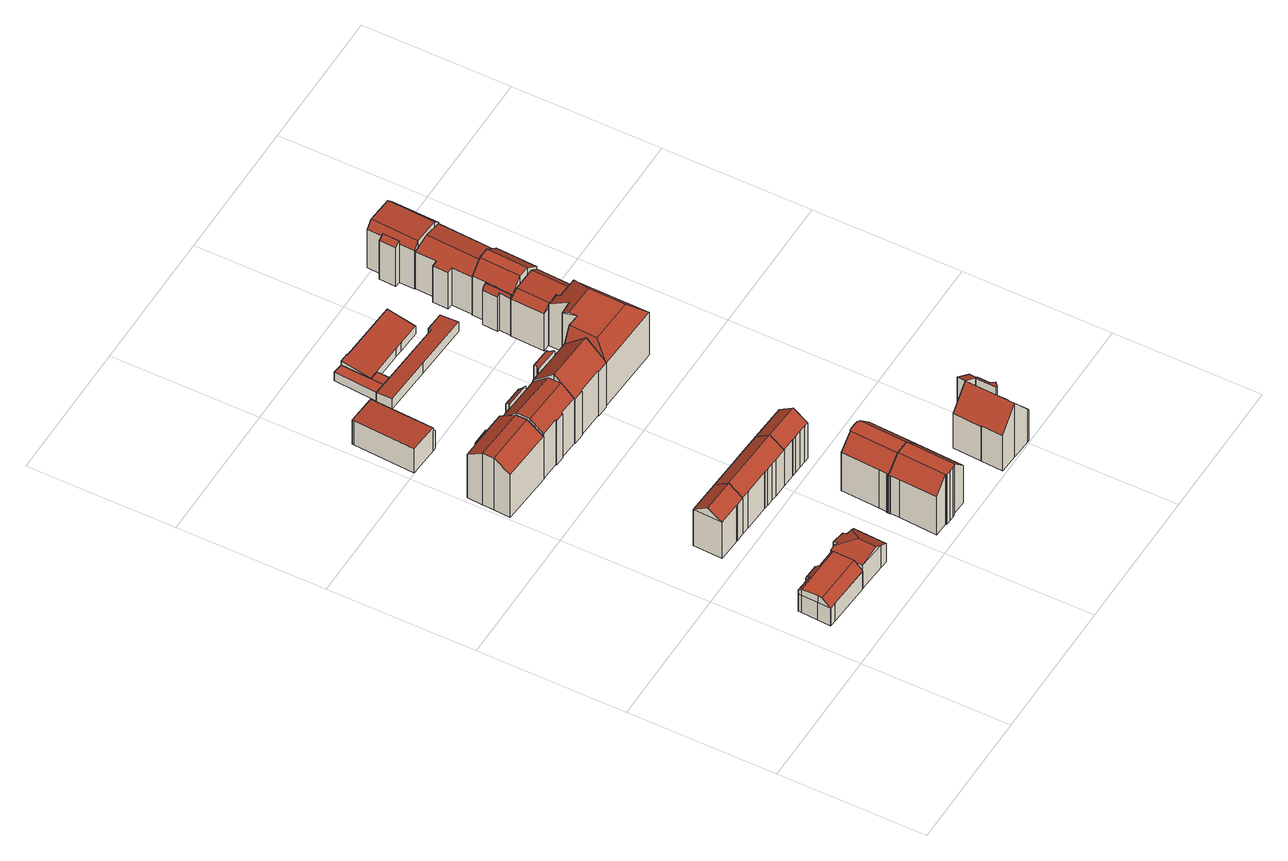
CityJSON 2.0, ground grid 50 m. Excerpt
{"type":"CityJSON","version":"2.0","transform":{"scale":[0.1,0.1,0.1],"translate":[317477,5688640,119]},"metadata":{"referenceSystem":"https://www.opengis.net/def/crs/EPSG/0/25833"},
"CityObjects":{
"building1":{"type":"Building","attributes":{"Dachtyp_tdc":"tdcFreeFormRoof","Gemeindeschluessel":14713000,"Dachneigung":2.99,"QualitaetDacherkennung":33,"Geometrietyp2DReferenz":"3000","function":"31001_9998","roofType":"5000","measuredHeight":10.33},"geometry":[{"type":"MultiSurface","lod":"2","boundaries":[[[0,1,2,3]],[[1,4,5,2]],[[4,6,7,5]],[[6,8,9,7]],[[8,10,11,9]],[[10,12,13,11]],[[12,14,15,13]],[[14,16,17,15]],[[16,18,19,17]],[[18,20,21,19]],[[20,22,23,21]],[[22,24,25,23]],[[24,26,27,25]],[[26,28,29,27]],[[28,0,3,29]],[[30,31,32,20,18,33,34]],[[35,36,37,38,39,40,41,42]],[[43,32,31,35,42]],[[22,43,42,24]],[[20,32,43,22]],[[24,42,41,26]],[[26,41,40,28]],[[28,40,39,0]],[[0,39,38,1]],[[1,38,37,4]],[[4,37,36,6]],[[6,36,35,8]],[[8,35,31,10]],[[14,34,33,16]],[[12,30,34,14]],[[16,33,18]],[[10,31,30,12]],[[3,2,5,7,9,11,13,15,17,19,21,23,25,27,29]]],"semantics":{"surfaces":[{"type":"WallSurface"},{"type":"RoofSurface"},{"type":"GroundSurface"}],"values":[0,0,0,0,0,0,0,0,0,0,0,0,0,0,0,1,1,1,0,0,0,0,0,0,0,0,0,0,0,0,0,0,2]}}]},
"building2":{"type":"Building","attributes":{"Dachtyp_tdc":"tdcFreeFormRoof","Gemeindeschluessel":14713000,"Dachneigung":10.08,"QualitaetDacherkennung":27,"Geometrietyp2DReferenz":"3000","function":"31001_9998","roofType":"5000","measuredHeight":11.29},"geometry":[{"type":"MultiSurface","lod":"2","boundaries":[[[44,45,46,7]],[[45,47,48,46]],[[47,49,50,48]],[[49,51,52,50]],[[51,53,54,52]],[[53,55,56,54]],[[55,57,58,56]],[[57,59,13,58]],[[59,44,7,13]],[[60,61,51,49,47,45,62]],[[63,60,62,44,59]],[[55,53,61,60,63,57]],[[45,44,62]],[[53,51,61]],[[59,57,63]],[[7,46,48,50,52,54,56,58,13]]],"semantics":{"surfaces":[{"type":"WallSurface"},{"type":"RoofSurface"},{"type":"GroundSurface"}],"values":[0,0,0,0,0,0,0,0,0,1,1,1,0,0,0,2]}}]},
"building3":{"type":"Building","attributes":{"Dachtyp_tdc":"tdcFreeFormRoof","Gemeindeschluessel":14713000,"Dachneigung":36.1,"QualitaetDacherkennung":77,"Geometrietyp2DReferenz":"3000","function":"31001_9998","roofType":"5000","measuredHeight":18.92},"geometry":[{"type":"MultiSurface","lod":"2","boundaries":[[[64,65,66,67]],[[65,68,69,66]],[[68,70,71,69]],[[70,72,73,71]],[[72,74,75,73]],[[74,64,67,75]],[[76,74,72,77]],[[64,76,77,70,68,65]],[[72,70,77]],[[64,74,76]],[[67,66,69,71,73,75]]],"semantics":{"surfaces":[{"type":"WallSurface"},{"type":"RoofSurface"},{"type":"GroundSurface"}],"values":[0,0,0,0,0,0,1,1,0,0,2]}}]},
"building4":{"type":"Building","attributes":{"Gemeindeschluessel":14713000,"Geometrietyp2DReferenz":"3000","function":"31001_9998","roofType":"9999"},"children":["building4-1","building4-2"]},
"building4-1":{"type":"BuildingPart","attributes":{"Dachtyp_tdc":"tdcCutGableRoof","Dachneigung":35.57,"QualitaetDacherkennung":48,"Geometrietyp2DReferenz":"3000","roofType":"9999","measuredHeight":22.18},"parents":["building4"],"geometry":[{"type":"MultiSurface","lod":"2","boundaries":[[[78,79,80,81]],[[79,82,83,80]],[[84,85,86,87,88]],[[85,89,90,86]],[[89,91,92,90]],[[91,93,94,92]],[[93,95,96,94]],[[95,97,98,96]],[[97,99,100,98]],[[99,101,102,100]],[[101,78,81,102]],[[91,89,85,84,103,82,79,78,101]],[[99,97,95,93]],[[101,99,93,91]],[[81,80,104,87,86,90,92,94,96,98,100,102]],[[103,105,106,83,82]],[[105,104,80,106]],[[106,80,83]],[[84,88,105,103]],[[88,87,104,105]]],"semantics":{"surfaces":[{"type":"WallSurface"},{"type":"RoofSurface"},{"type":"GroundSurface"},{"type":"ClosureSurface"}],"values":[0,0,0,0,0,0,0,0,0,0,0,1,1,1,2,0,3,3,0,3]}}]},
"building4-2":{"type":"BuildingPart","attributes":{"Dachtyp_tdc":"tdcFreeFormRoof","Dachneigung":24.13,"QualitaetDacherkennung":28,"Geometrietyp2DReferenz":"3000","roofType":"5000","measuredHeight":17.54},"parents":["building4"],"geometry":[{"type":"MultiSurface","lod":"2","boundaries":[[[83,107,108,80]],[[107,109,110,108]],[[109,88,87,110]],[[106,83,80]],[[88,109,111]],[[109,107,112,111]],[[107,83,106,112]],[[106,105,88,111,112]],[[108,110,87,104,80]],[[105,104,87,88]],[[80,104,105,106]]],"semantics":{"surfaces":[{"type":"WallSurface"},{"type":"RoofSurface"},{"type":"GroundSurface"},{"type":"ClosureSurface"}],"values":[0,0,0,0,1,1,1,1,2,3,3]}}]},
"building5":{"type":"Building","attributes":{"Gemeindeschluessel":14713000,"Geometrietyp2DReferenz":"3000","function":"31001_9998","roofType":"9999"},"children":["building5-1","building5-2"]},
"building5-1":{"type":"BuildingPart","attributes":{"Dachtyp_tdc":"tdcPolyFlatRoof","Dachneigung":45.75,"QualitaetDacherkennung":64,"Geometrietyp2DReferenz":"3000","roofType":"2100","measuredHeight":8.89},"parents":["building5"],"geometry":[{"type":"MultiSurface","lod":"2","boundaries":[[[113,114,115,116]],[[114,117,118,115]],[[117,119,120,118]],[[119,117,114,113]],[[116,115,118,120]],[[116,120,119,113]]],"semantics":{"surfaces":[{"type":"WallSurface"},{"type":"RoofSurface"},{"type":"GroundSurface"},{"type":"ClosureSurface"}],"values":[0,0,0,1,2,3]}}]},
"building5-2":{"type":"BuildingPart","attributes":{"Dachtyp_tdc":"tdcPolyFlatRoof","Dachneigung":3.43,"QualitaetDacherkennung":71,"Geometrietyp2DReferenz":"3000","roofType":"2100","measuredHeight":10.31},"parents":["building5"],"geometry":[{"type":"MultiSurface","lod":"2","boundaries":[[[121,122,123,120,119]],[[122,124,125,123]],[[124,126,127,125]],[[126,128,129,127]],[[128,130,113,116,129]],[[130,128,126,124,122,121]],[[120,123,125,127,129,116]],[[119,113,130,121]],[[119,120,116,113]]],"semantics":{"surfaces":[{"type":"WallSurface"},{"type":"RoofSurface"},{"type":"GroundSurface"},{"type":"ClosureSurface"}],"values":[0,0,0,0,0,1,2,0,3]}}]},
"building6":{"type":"Building","attributes":{"Dachtyp_tdc":"tdcGableRoof","Gemeindeschluessel":14713000,"Dachneigung":36.24,"QualitaetDacherkennung":72,"Geometrietyp2DReferenz":"3000","function":"31001_9998","roofType":"3100","measuredHeight":18.94},"geometry":[{"type":"MultiSurface","lod":"2","boundaries":[[[131,132,133,134]],[[132,135,136,133]],[[135,137,138,136]],[[137,139,140,138]],[[139,141,67,140]],[[141,142,143,67]],[[142,74,75,143]],[[74,144,145,75]],[[144,146,147,145]],[[146,148,149,147]],[[148,150,151,149]],[[150,131,134,151]],[[146,144,74,142]],[[142,141,139,137,135,132,131,150,148,146]],[[134,133,136,138,140,67,143,75,145,147,149,151]]],"semantics":{"surfaces":[{"type":"WallSurface"},{"type":"RoofSurface"},{"type":"GroundSurface"}],"values":[0,0,0,0,0,0,0,0,0,0,0,0,1,1,2]}}]},
"building7":{"type":"Building","attributes":{"Gemeindeschluessel":14713000,"Geometrietyp2DReferenz":"3000","function":"31001_9998","roofType":"9999"},"children":["building7-1","building7-2"]},
"building7-1":{"type":"BuildingPart","attributes":{"Dachtyp_tdc":"tdcCutGableRoof","Dachneigung":44,"QualitaetDacherkennung":55,"Geometrietyp2DReferenz":"3000","roofType":"9999","measuredHeight":23.26},"parents":["building7"],"geometry":[{"type":"MultiSurface","lod":"2","boundaries":[[[152,153,154,155]],[[153,156,157,154]],[[158,159,160,161]],[[159,162,163,160]],[[162,164,165,163]],[[164,166,167,165]],[[166,168,169,167]],[[168,170,171,169]],[[170,172,173,171]],[[172,174,175,173]],[[174,176,177,175]],[[176,178,179,177]],[[178,180,181,179]],[[180,152,155,181]],[[162,159,158,156,153,152,180]],[[178,176,174,172,170,168,166,164]],[[180,178,164,162]],[[155,154,157,161,160,163,165,167,169,171,173,175,177,179,181]],[[161,157,156,158]]],"semantics":{"surfaces":[{"type":"WallSurface"},{"type":"RoofSurface"},{"type":"GroundSurface"},{"type":"ClosureSurface"}],"values":[0,0,0,0,0,0,0,0,0,0,0,0,0,0,1,1,1,2,3]}}]},
"building7-2":{"type":"BuildingPart","attributes":{"Dachtyp_tdc":"tdcPolyFlatRoof","Dachneigung":42.67,"QualitaetDacherkennung":33,"Geometrietyp2DReferenz":"3000","roofType":"2100","measuredHeight":19.86},"parents":["building7"],"geometry":[{"type":"MultiSurface","lod":"2","boundaries":[[[182,183,154,157,156]],[[183,184,185,154]],[[184,186,187,185]],[[186,188,189,187]],[[188,190,191,189]],[[190,192,158,161,191]],[[192,190,188,186,184,183,182]],[[157,154,185,187,189,191,161]],[[182,156,158,192]],[[156,157,161,158]]],"semantics":{"surfaces":[{"type":"WallSurface"},{"type":"RoofSurface"},{"type":"GroundSurface"},{"type":"ClosureSurface"}],"values":[0,0,0,0,0,0,1,2,0,3]}}]},
"building8":{"type":"Building","attributes":{"Dachtyp_tdc":"tdcCutGableRoof","Gemeindeschluessel":14713000,"Dachneigung":44.81,"QualitaetDacherkennung":67,"Geometrietyp2DReferenz":"3000","function":"31001_9998","roofType":"9999","measuredHeight":21.06},"geometry":[{"type":"MultiSurface","lod":"2","boundaries":[[[193,194,195,196]],[[194,197,198,195]],[[197,199,200,198]],[[199,201,202,200]],[[201,203,204,202]],[[203,205,206,204]],[[205,207,208,206]],[[207,209,210,208]],[[209,211,212,210]],[[211,213,214,212]],[[213,215,216,214]],[[215,217,218,216]],[[217,219,220,218]],[[219,221,222,220]],[[221,223,224,222]],[[223,225,226,224]],[[225,193,196,226]],[[221,219,217,215]],[[213,211,209,207,205,203,201,199]],[[215,213,199,197,194,193,225,223,221]],[[196,195,198,200,202,204,206,208,210,212,214,216,218,220,222,224,226]]],"semantics":{"surfaces":[{"type":"WallSurface"},{"type":"RoofSurface"},{"type":"GroundSurface"}],"values":[0,0,0,0,0,0,0,0,0,0,0,0,0,0,0,0,0,1,1,1,2]}}]},
"building9":{"type":"Building","attributes":{"Dachtyp_tdc":"tdcCutGableRoof","Gemeindeschluessel":14713000,"Dachneigung":45.22,"QualitaetDacherkennung":74,"Geometrietyp2DReferenz":"3000","function":"31001_9998","roofType":"9999","measuredHeight":21.06},"geometry":[{"type":"MultiSurface","lod":"2","boundaries":[[[227,228,229,230]],[[228,231,232,229]],[[231,233,234,232]],[[233,235,236,234]],[[235,237,218,236]],[[237,238,239,218]],[[238,240,241,239]],[[240,211,212,241]],[[211,242,243,212]],[[242,244,245,243]],[[244,246,247,245]],[[246,248,249,247]],[[248,250,251,249]],[[250,252,253,251]],[[252,254,255,253]],[[254,256,257,255]],[[256,227,230,257]],[[238,237,235,233]],[[252,250,248,246,244,242,211,240]],[[233,231,228,227,256,254,252,240,238]],[[230,229,232,234,236,218,239,241,212,243,245,247,249,251,253,255,257]]],"semantics":{"surfaces":[{"type":"WallSurface"},{"type":"RoofSurface"},{"type":"GroundSurface"}],"values":[0,0,0,0,0,0,0,0,0,0,0,0,0,0,0,0,0,1,1,1,2]}}]},
"building10":{"type":"Building","attributes":{"Dachtyp_tdc":"tdcGableRoof","Gemeindeschluessel":14713000,"Dachneigung":36.2,"QualitaetDacherkennung":76,"Geometrietyp2DReferenz":"3000","function":"31001_9998","roofType":"3100","measuredHeight":18.87},"geometry":[{"type":"MultiSurface","lod":"2","boundaries":[[[258,259,260,261]],[[259,262,263,260]],[[262,264,265,263]],[[264,148,266,265]],[[148,146,267,266]],[[146,144,268,267]],[[144,269,270,268]],[[269,271,272,270]],[[271,273,274,272]],[[273,275,276,274]],[[275,258,261,276]],[[271,269,144,146]],[[146,148,264,262,259,258,275,273,271]],[[261,260,263,265,266,267,268,270,272,274,276]]],"semantics":{"surfaces":[{"type":"WallSurface"},{"type":"RoofSurface"},{"type":"GroundSurface"}],"values":[0,0,0,0,0,0,0,0,0,0,0,1,1,2]}}]},
"building11":{"type":"Building","attributes":{"Gemeindeschluessel":14713000,"Geometrietyp2DReferenz":"3000","function":"31001_9998","roofType":"9999"},"children":["building11-1","building11-2"]},
"building11-1":{"type":"BuildingPart","attributes":{"Dachtyp_tdc":"tdcPolyFlatRoof","Dachneigung":0,"QualitaetDacherkennung":89,"Geometrietyp2DReferenz":"3000","roofType":"1000","measuredHeight":3.38},"parents":["building11"],"geometry":[{"type":"MultiSurface","lod":"2","boundaries":[[[277,278,279,280]],[[278,281,282,279]],[[283,277,280,284]],[[283,281,278,277]],[[280,279,282,284]],[[284,282,281,283]]],"semantics":{"surfaces":[{"type":"WallSurface"},{"type":"RoofSurface"},{"type":"GroundSurface"},{"type":"ClosureSurface"}],"values":[0,0,0,1,2,3]}}]},
"building11-2":{"type":"BuildingPart","attributes":{"Dachtyp_tdc":"tdcPolyFlatRoof","Dachneigung":0,"QualitaetDacherkennung":82,"Geometrietyp2DReferenz":"3000","roofType":"1000","measuredHeight":3.6},"parents":["building11"],"geometry":[{"type":"MultiSurface","lod":"2","boundaries":[[[285,286,287,282,281]],[[286,288,289,287]],[[288,290,291,289]],[[290,292,283,284,291]],[[292,290,288,286,285]],[[282,287,289,291,284]],[[281,283,292,285]],[[281,282,284,283]]],"semantics":{"surfaces":[{"type":"WallSurface"},{"type":"RoofSurface"},{"type":"GroundSurface"},{"type":"ClosureSurface"}],"values":[0,0,0,0,1,2,0,3]}}]},
"building12":{"type":"Building","attributes":{"Gemeindeschluessel":14713000,"Geometrietyp2DReferenz":"3000","function":"31001_9998","roofType":"9999"},"children":["building12-1","building12-2"]},
"building12-1":{"type":"BuildingPart","attributes":{"Dachtyp_tdc":"tdcPolyFlatRoof","Dachneigung":12.04,"QualitaetDacherkennung":43,"Geometrietyp2DReferenz":"3000","roofType":"2100","measuredHeight":20.59},"parents":["building12"],"geometry":[{"type":"MultiSurface","lod":"2","boundaries":[[[293,294,295,296,297]],[[294,298,299,295]],[[298,300,301,299]],[[300,302,303,301]],[[302,304,305,303]],[[304,306,307,305]],[[306,308,309,310,307]],[[308,306,304,302,300,298,294,293,311]],[[312,296,295,299,301,303,305,307,310]],[[297,313,311,293]],[[297,296,312,313]],[[313,309,308,311]],[[313,312,310,309]]],"semantics":{"surfaces":[{"type":"WallSurface"},{"type":"RoofSurface"},{"type":"GroundSurface"},{"type":"ClosureSurface"}],"values":[0,0,0,0,0,0,0,1,2,0,3,0,3]}}]},
"building12-2":{"type":"BuildingPart","attributes":{"Dachtyp_tdc":"tdcGableRoof","Dachneigung":43.32,"QualitaetDacherkennung":43,"Geometrietyp2DReferenz":"3000","roofType":"3100","measuredHeight":25.55},"parents":["building12"],"geometry":[{"type":"MultiSurface","lod":"2","boundaries":[[[314,315,316,317]],[[315,318,319,316]],[[318,320,321,319]],[[320,322,323,321]],[[322,324,325,323]],[[324,326,327,325]],[[326,328,329,327]],[[328,330,331,329]],[[330,297,296,331]],[[309,332,333,310]],[[332,334,335,333]],[[334,336,337,335]],[[336,338,339,337]],[[338,314,317,339]],[[334,332,309,313,297,330,328]],[[328,326,324,322,320,318,315,314,338,336,334]],[[317,316,319,321,323,325,327,329,331,296,312,310,333,335,337,339]],[[313,312,296,297]],[[309,310,312,313]]],"semantics":{"surfaces":[{"type":"WallSurface"},{"type":"RoofSurface"},{"type":"GroundSurface"},{"type":"ClosureSurface"}],"values":[0,0,0,0,0,0,0,0,0,0,0,0,0,0,1,1,2,3,3]}}]},
"building13":{"type":"Building","attributes":{"Dachtyp_tdc":"tdcPolyFlatRoof","Gemeindeschluessel":14713000,"Dachneigung":4.88,"QualitaetDacherkennung":66,"Geometrietyp2DReferenz":"3000","function":"31001_9998","roofType":"2100","measuredHeight":4.13},"geometry":[{"type":"MultiSurface","lod":"2","boundaries":[[[340,286,341,342]],[[286,343,344,341]],[[343,345,346,344]],[[345,347,348,346]],[[347,349,350,348]],[[349,351,352,350]],[[351,353,354,352]],[[353,340,342,354]],[[353,351,349,347,345,343,286,340]],[[342,341,344,346,348,350,352,354]]],"semantics":{"surfaces":[{"type":"WallSurface"},{"type":"RoofSurface"},{"type":"GroundSurface"}],"values":[0,0,0,0,0,0,0,0,1,2]}}]},
"building14":{"type":"Building","attributes":{"Dachtyp_tdc":"tdcPolyFlatRoof","Gemeindeschluessel":14713000,"Dachneigung":9.79,"QualitaetDacherkennung":63,"Geometrietyp2DReferenz":"3000","function":"31001_9998","roofType":"2100","measuredHeight":5.19},"geometry":[{"type":"MultiSurface","lod":"2","boundaries":[[[355,356,357,358]],[[356,359,360,357]],[[359,361,362,360]],[[361,363,364,362]],[[363,292,365,364]],[[292,366,367,365]],[[366,368,369,367]],[[368,370,371,369]],[[370,355,358,371]],[[370,368,366,292,363,361,359,356,355]],[[358,357,360,362,364,365,367,369,371]]],"semantics":{"surfaces":[{"type":"WallSurface"},{"type":"RoofSurface"},{"type":"GroundSurface"}],"values":[0,0,0,0,0,0,0,0,0,1,2]}}]},
"building15":{"type":"Building","attributes":{"Gemeindeschluessel":14713000,"Geometrietyp2DReferenz":"3000","function":"31001_9998","roofType":"9999"},"children":["building15-1","building15-2","building15-3"]},
"building15-1":{"type":"BuildingPart","attributes":{"Dachtyp_tdc":"tdcPolyFlatRoof","Dachneigung":15.83,"QualitaetDacherkennung":66,"Geometrietyp2DReferenz":"3000","roofType":"2100","measuredHeight":18.48},"parents":["building15"],"geometry":[{"type":"MultiSurface","lod":"2","boundaries":[[[372,373,374,375]],[[373,376,377,378,374]],[[379,380,381,382,383]],[[380,372,375,381]],[[380,379,384,385,376,373,372]],[[375,374,378,386,382,381]],[[387,377,376,385]],[[387,386,378,377]],[[379,383,384]],[[383,382,386,387,385,384]]],"semantics":{"surfaces":[{"type":"WallSurface"},{"type":"RoofSurface"},{"type":"GroundSurface"},{"type":"ClosureSurface"}],"values":[0,0,0,0,1,2,0,3,0,3]}}]},
"building15-2":{"type":"BuildingPart","attributes":{"Dachtyp_tdc":"tdcPolyFlatRoof","Dachneigung":35.78,"QualitaetDacherkennung":89,"Geometrietyp2DReferenz":"3000","roofType":"2100","measuredHeight":22.64},"parents":["building15"],"geometry":[{"type":"MultiSurface","lod":"2","boundaries":[[[388,389,390,391,392]],[[389,393,394,390]],[[393,383,382,394]],[[393,389,388,384,383]],[[382,386,391,390,394]],[[392,387,385,384,388]],[[386,382,383,384,385,387]],[[392,391,386,387]]],"semantics":{"surfaces":[{"type":"WallSurface"},{"type":"RoofSurface"},{"type":"GroundSurface"},{"type":"ClosureSurface"}],"values":[0,0,0,1,2,0,3,3]}}]},
"building15-3":{"type":"BuildingPart","attributes":{"Dachtyp_tdc":"tdcGableRoof","Dachneigung":50.47,"QualitaetDacherkennung":58,"Geometrietyp2DReferenz":"3000","roofType":"3100","measuredHeight":22.71},"parents":["building15"],"geometry":[{"type":"MultiSurface","lod":"2","boundaries":[[[377,395,396,378]],[[395,397,398,396]],[[397,399,400,398]],[[399,401,402,400]],[[401,403,404,402]],[[403,405,406,404]],[[405,407,408,406]],[[407,409,410,408]],[[409,411,412,410]],[[411,413,414,412]],[[413,415,416,414]],[[415,417,418,416]],[[417,419,420,418]],[[419,421,422,420]],[[421,392,391,422]],[[421,419,417,415,413,411]],[[411,409,407,405,403,401,399,397,395,377,387,392,421]],[[378,396,398,400,402,404,406,408,410,412,414,416,418,420,422,391,386]],[[391,392,387,386]],[[378,386,387,377]]],"semantics":{"surfaces":[{"type":"WallSurface"},{"type":"RoofSurface"},{"type":"GroundSurface"},{"type":"ClosureSurface"}],"values":[0,0,0,0,0,0,0,0,0,0,0,0,0,0,0,1,1,2,3,3]}}]},
"building16":{"type":"Building","attributes":{"Dachtyp_tdc":"tdcFreeFormRoof","Gemeindeschluessel":14713000,"Dachneigung":0.11,"QualitaetDacherkennung":48,"Geometrietyp2DReferenz":"3000","function":"31001_9998","roofType":"5000","measuredHeight":23.99},"geometry":[{"type":"MultiSurface","lod":"2","boundaries":[[[423,424,425,426]],[[424,427,428,425]],[[427,429,430,428]],[[429,431,432,430]],[[431,433,434,432]],[[433,435,436,434]],[[435,437,438,436]],[[437,439,440,438]],[[439,441,442,440]],[[441,423,426,442]],[[424,443,444,427]],[[444,445,429,427]],[[446,447,441,439,437,435,433,448]],[[424,423,447,446,443]],[[443,446,448,431,445,444]],[[431,429,445]],[[433,431,448]],[[423,441,447]],[[426,425,428,430,432,434,436,438,440,442]]],"semantics":{"surfaces":[{"type":"WallSurface"},{"type":"RoofSurface"},{"type":"GroundSurface"}],"values":[0,0,0,0,0,0,0,0,0,0,1,1,1,1,1,0,0,0,2]}}]},
"building17":{"type":"Building","attributes":{"Dachtyp_tdc":"tdcFreeFormRoof","Gemeindeschluessel":14713000,"Dachneigung":2.88,"QualitaetDacherkennung":73,"Geometrietyp2DReferenz":"3000","function":"31001_9998","roofType":"5000","measuredHeight":17.96},"geometry":[{"type":"MultiSurface","lod":"2","boundaries":[[[449,450,451,452]],[[450,453,454,451]],[[453,455,456,454]],[[455,457,458,456]],[[457,459,460,458]],[[459,461,462,460]],[[461,463,464,462]],[[463,465,466,464]],[[465,467,468,466]],[[467,469,470,468]],[[469,449,452,470]],[[471,463,461,472,473]],[[449,469,474,475]],[[476,475,474,477,471,473,478]],[[453,476,478,455]],[[455,478,473,457]],[[463,471,477,465]],[[465,477,474,467]],[[450,475,476,453]],[[449,475,450]],[[467,474,469]],[[457,473,472,459]],[[459,472,461]],[[452,451,454,456,458,460,462,464,466,468,470]]],"semantics":{"surfaces":[{"type":"WallSurface"},{"type":"RoofSurface"},{"type":"GroundSurface"}],"values":[0,0,0,0,0,0,0,0,0,0,0,1,1,1,0,0,0,0,0,0,0,0,0,2]}}]},
"building18":{"type":"Building","attributes":{"Gemeindeschluessel":14713000,"Geometrietyp2DReferenz":"3000","function":"31001_9998","roofType":"9999"},"children":["building18-1","building18-2"]},
"building18-1":{"type":"BuildingPart","attributes":{"Dachtyp_tdc":"tdcFreeFormRoof","Dachneigung":65.2,"QualitaetDacherkennung":66,"Geometrietyp2DReferenz":"3000","roofType":"5000","measuredHeight":16.92},"parents":["building18"],"geometry":[{"type":"MultiSurface","lod":"2","boundaries":[[[479,480,481,482]],[[480,483,484,481]],[[483,485,486,484]],[[487,488,489,490]],[[488,491,492,489]],[[491,479,482,492]],[[487,485,493,494]],[[485,483,493]],[[483,480,479,491,488,494,493]],[[488,487,494]],[[482,481,484,486,490,489,492]],[[490,486,485,487]]],"semantics":{"surfaces":[{"type":"WallSurface"},{"type":"RoofSurface"},{"type":"GroundSurface"},{"type":"ClosureSurface"}],"values":[0,0,0,0,0,0,1,1,1,1,2,3]}}]},
"building18-2":{"type":"BuildingPart","attributes":{"Dachtyp_tdc":"tdcCutGableRoof","Dachneigung":38.94,"QualitaetDacherkennung":74,"Geometrietyp2DReferenz":"3000","roofType":"9999","measuredHeight":20.8},"parents":["building18"],"geometry":[{"type":"MultiSurface","lod":"2","boundaries":[[[495,496,497,498]],[[496,499,500,497]],[[499,501,502,500]],[[501,503,487,490,502]],[[504,505,506,486,485]],[[505,507,508,506]],[[507,509,510,508]],[[509,511,512,510]],[[511,495,498,512]],[[499,496,495,511]],[[509,507,505,504,503,501]],[[511,509,501,499]],[[498,497,500,502,490,486,506,508,510,512]],[[504,485,487,503]],[[485,486,490,487]]],"semantics":{"surfaces":[{"type":"WallSurface"},{"type":"RoofSurface"},{"type":"GroundSurface"},{"type":"ClosureSurface"}],"values":[0,0,0,0,0,0,0,0,0,1,1,1,2,0,3]}}]},
"building19":{"type":"Building","attributes":{"Dachtyp_tdc":"tdcFreeFormRoof","Gemeindeschluessel":14713000,"Dachneigung":11.07,"QualitaetDacherkennung":84,"Geometrietyp2DReferenz":"3000","function":"31001_9998","roofType":"5000","measuredHeight":17.01},"geometry":[{"type":"MultiSurface","lod":"2","boundaries":[[[513,514,515,508]],[[514,516,517,515]],[[516,518,519,517]],[[518,520,521,519]],[[520,522,523,521]],[[522,524,525,523]],[[524,526,498,525]],[[526,513,508,498]],[[527,528,522,520,518,516,514,513]],[[526,524,528,527]],[[524,522,528]],[[513,526,527]],[[508,515,517,519,521,523,525,498]]],"semantics":{"surfaces":[{"type":"WallSurface"},{"type":"RoofSurface"},{"type":"GroundSurface"}],"values":[0,0,0,0,0,0,0,0,1,1,0,0,2]}}]},
"building20":{"type":"Building","attributes":{"Gemeindeschluessel":14713000,"Geometrietyp2DReferenz":"3000","function":"31001_9998","roofType":"9999"},"children":["building20-1","building20-2"]},
"building20-1":{"type":"BuildingPart","attributes":{"Dachtyp_tdc":"tdcPolyFlatRoof","Dachneigung":29.59,"QualitaetDacherkennung":56,"Geometrietyp2DReferenz":"3000","roofType":"2100","measuredHeight":17.69},"parents":["building20"],"geometry":[{"type":"MultiSurface","lod":"2","boundaries":[[[529,530,531,532,533]],[[534,535,536,537,538]],[[535,529,533,536]],[[535,534,539,530,529]],[[533,532,540,537,536]],[[541,531,530,539]],[[541,540,532,531]],[[538,541,539,534]],[[538,537,540,541]]],"semantics":{"surfaces":[{"type":"WallSurface"},{"type":"RoofSurface"},{"type":"GroundSurface"},{"type":"ClosureSurface"}],"values":[0,0,0,1,2,0,3,0,3]}}]},
"building20-2":{"type":"BuildingPart","attributes":{"Dachtyp_tdc":"tdcCutGableRoof","Dachneigung":2.85,"QualitaetDacherkennung":80,"Geometrietyp2DReferenz":"3000","roofType":"9999","measuredHeight":18.82},"parents":["building20"],"geometry":[{"type":"MultiSurface","lod":"2","boundaries":[[[542,543,544,545]],[[543,538,537,544]],[[531,546,547,532]],[[546,548,549,547]],[[548,550,551,549]],[[550,552,553,551]],[[552,554,555,553]],[[554,556,557,555]],[[556,558,559,557]],[[558,542,545,559]],[[548,546,531,541,538,543,542,558]],[[556,554,552,550]],[[558,556,550,548]],[[545,544,537,540,532,547,549,551,553,555,557,559]],[[541,540,537,538]],[[531,532,540,541]]],"semantics":{"surfaces":[{"type":"WallSurface"},{"type":"RoofSurface"},{"type":"GroundSurface"},{"type":"ClosureSurface"}],"values":[0,0,0,0,0,0,0,0,0,0,1,1,1,2,3,3]}}]}
},
"vertices":[
[153,267,85],[205,265,85],[205,265,11],[153,267,11],[204,250,85],[204,250,11],[264,247,85],[264,247,11],[264,236,85],[264,236,11],[260,166,85],[260,166,11],[258,136,85],[258,136,11],[256,136,85],[256,136,11],[107,144,85],[107,144,11],[85,145,85],[85,145,11],[84,145,85],[84,145,11],[86,191,85],[86,191,11],[88,245,85],[88,245,11],[89,256,85],[89,256,11],[153,253,85],[153,253,11],[258,136,86],[260,166,114],[85,175,114],[107,144,86],[256,136,86],[264,236,111],[264,247,101],[204,250,100],[205,265,87],[153,267,87],[153,253,101],[89,256,101],[88,245,111],[86,191,114],
[264,247,111],[302,245,110],[302,245,11],[302,259,105],[302,259,11],[353,256,96],[353,256,11],[352,241,102],[352,241,11],[389,239,90],[389,239,11],[384,128,89],[384,128,11],[357,130,106],[357,130,11],[258,136,111],[334,193,124],[377,240,97],[280,246,114],[330,131,124],
[280,548,159],[250,549,159],[250,549,6],[280,548,6],[247,549,159],[247,549,6],[167,554,159],[167,554,6],[170,652,160],[170,652,6],[286,646,160],[286,646,6],[283,597,195],[169,603,195],
[18,1320,188],[78,1317,189],[78,1317,3],[18,1320,3],[78,1317,188],[78,1317,176],[138,1315,188],[198,1311,188],[198,1311,3],[138,1315,3],[138,1315,176],[197,1305,192],[197,1305,3],[195,1257,223],[195,1257,3],[193,1218,225],[193,1218,3],[190,1161,185],[190,1161,3],[10,1171,185],[10,1171,3],[13,1227,225],[13,1227,3],[15,1266,223],[15,1266,3],[138,1314,188],[138,1314,3],[138,1314,176],[78,1317,177],
[78,1327,176],[78,1327,3],[138,1324,176],[138,1324,3],[134,1319,178],[83,1322,179],
[134,1551,92],[145,1551,82],[145,1551,4],[134,1551,4],[142,1495,82],[142,1495,4],[131,1495,92],[131,1495,4],
[131,1495,101],[28,1501,107],[28,1501,4],[39,1708,107],[39,1708,4],[40,1715,107],[40,1715,4],[143,1710,101],[143,1710,4],[134,1551,101],
[437,540,160],[415,541,160],[415,541,6],[437,540,6],[402,541,160],[402,541,6],[398,542,160],[398,542,6],[309,546,160],[309,546,6],[280,548,160],[283,597,196],[283,597,6],[511,634,160],[511,634,6],[508,585,196],[508,585,6],[505,536,160],[505,536,6],[460,538,160],[460,538,6],
[197,1305,183],[240,1303,183],[240,1303,4],[197,1305,4],[240,1302,183],[240,1302,4],[327,1297,183],[366,1295,183],[366,1295,4],[327,1297,4],[363,1243,233],[363,1243,4],[360,1197,236],[360,1197,4],[357,1152,195],[357,1152,4],[289,1156,195],[289,1156,4],[289,1153,192],[289,1153,4],[258,1155,192],[258,1155,4],[258,1158,195],[258,1158,4],[190,1161,194],[190,1161,4],[192,1206,236],[192,1206,4],[195,1253,233],[195,1253,4],
[240,1302,201],[240,1303,201],[249,1309,194],[249,1309,4],[250,1321,184],[250,1321,4],[320,1317,184],[320,1317,4],[319,1304,196],[319,1304,4],[327,1297,202],
[634,46,219],[619,47,219],[619,47,8],[634,46,8],[604,48,219],[604,48,8],[601,50,219],[601,50,8],[599,52,217],[599,52,8],[551,54,169],[551,54,8],[558,181,169],[558,181,8],[559,212,169],[559,212,8],[558,212,168],[558,212,8],[558,219,168],[558,219,8],[610,216,219],[610,216,8],[659,214,219],[659,214,8],[707,211,168],[707,211,8],[698,48,169],[698,48,8],[650,50,219],[650,50,8],[649,50,219],[649,50,8],[643,46,219],[643,46,8],
[648,381,218],[660,380,218],[660,380,8],[648,381,8],[666,375,218],[666,375,8],[667,375,218],[667,375,8],[716,372,168],[716,372,8],[707,211,169],[658,214,218],[658,214,8],[609,216,218],[609,216,8],[558,224,168],[558,224,8],[560,224,170],[560,224,8],[562,252,170],[562,252,8],[569,382,170],[569,382,8],[617,379,217],[617,379,8],[618,379,218],[618,379,8],[623,382,218],[623,382,8],[637,381,218],[637,381,8],
[590,532,160],[568,533,160],[568,533,7],[590,532,7],[554,534,160],[554,534,7],[551,534,160],[551,534,7],[505,536,7],[508,585,7],[511,634,7],[638,627,160],[638,627,7],[635,578,196],[635,578,7],[633,529,160],[633,529,7],[617,530,160],[617,530,7],
[296,1775,39],[294,1731,39],[294,1731,5],[296,1775,5],[259,1733,39],[259,1733,5],[262,1777,39],[262,1777,5],
[259,1733,41],[221,1736,41],[221,1736,5],[233,1882,41],[233,1882,5],[267,1878,41],[267,1878,5],[262,1777,41],
[398,1293,209],[398,1297,208],[398,1297,3],[398,1293,3],[398,1293,189],[408,1305,206],[408,1305,3],[408,1315,204],[408,1315,3],[477,1311,204],[477,1311,3],[476,1302,206],[476,1302,3],[484,1293,208],[484,1293,3],[484,1289,208],[484,1289,188],[484,1289,3],[484,1288,208],[484,1288,3],[484,1288,189],
[527,1141,192],[487,1143,192],[487,1143,3],[527,1141,3],[488,1145,194],[488,1145,3],[396,1150,194],[396,1150,3],[396,1148,192],[396,1148,3],[358,1150,192],[358,1150,3],[357,1152,194],[357,1152,3],[361,1221,258],[361,1221,3],[366,1295,189],[366,1295,3],[538,1285,189],[538,1285,3],[534,1212,258],[534,1212,3],[530,1142,193],[530,1142,3],[527,1142,193],[527,1142,3],
[218,1681,46],[221,1736,4],[218,1681,4],[294,1731,41],[294,1731,4],[516,1718,41],[516,1718,4],[517,1728,40],[517,1728,4],[582,1725,40],[582,1725,4],[579,1661,46],[579,1661,4],[386,1672,46],[386,1672,4],
[513,1862,58],[507,1764,41],[507,1764,7],[513,1862,7],[428,1768,41],[428,1768,7],[402,1770,41],[402,1770,7],[296,1775,41],[296,1775,7],[262,1777,7],[267,1878,58],[267,1878,7],[300,1877,58],[300,1877,7],[300,1874,58],[300,1874,7],
[1018,118,187],[1003,104,191],[1003,104,8],[1018,118,8],[995,104,193],[995,104,161],[995,104,8],[1006,173,191],[1004,131,191],[1004,131,8],[1006,173,8],[1006,173,188],[999,174,193],[998,174,193],[998,174,8],[998,174,161],
[941,176,235],[942,204,235],[942,204,8],[941,176,8],[941,176,234],[1008,200,188],[1008,200,8],
[994,78,162],[994,78,8],[997,77,158],[997,77,8],[1010,62,140],[1010,62,8],[996,50,157],[996,50,8],[993,8,158],[993,8,8],[1008,7,140],[1008,7,8],[1007,2,140],[1007,2,8],[1002,2,148],[1002,2,8],[932,6,236],[932,6,8],[866,10,156],[866,10,8],[870,83,157],[870,83,8],[869,83,155],[869,83,8],[874,180,156],[874,180,8],[940,176,236],[940,176,8],
[770,1384,190],[767,1132,188],[767,1132,6],[770,1384,6],[530,1142,188],[530,1142,6],[538,1285,190],[538,1285,6],[607,1281,245],[607,1281,6],[608,1332,231],[608,1332,6],[656,1336,227],[656,1336,6],[658,1405,182],[658,1405,6],[699,1403,182],[699,1403,6],[698,1388,192],[698,1388,6],[715,1181,245],[559,1188,245],[564,1284,245],[718,1306,245],[768,1384,192],[607,1311,245],
[770,1384,165],[741,1386,165],[741,1386,7],[770,1384,7],[698,1388,165],[698,1388,7],[699,1403,165],[699,1403,7],[662,1405,165],[662,1405,7],[658,1405,165],[658,1405,7],[631,1406,165],[631,1406,7],[636,1519,165],[636,1519,7],[743,1513,165],[743,1513,7],[747,1513,165],[747,1513,7],[777,1512,165],[777,1512,7],[668,1517,183],[658,1405,181],[662,1405,183],[747,1513,187],[741,1386,187],[698,1388,185],[743,1513,187],[699,1403,185],
[632,1560,153],[635,1613,153],[635,1613,8],[632,1560,8],[641,1613,166],[641,1613,8],[651,1612,166],[651,1612,8],[646,1518,166],[636,1519,166],[636,1519,8],[646,1518,8],[639,1560,166],[639,1560,8],[646,1608,177],[642,1523,177],
[784,1650,174],[777,1512,174],[777,1512,8],[784,1650,8],[726,1514,216],[726,1514,8],[687,1516,216],[687,1516,8],[646,1518,174],[651,1612,174],[653,1657,174],[653,1657,8],[655,1657,175],[655,1657,8],[694,1655,216],[694,1655,8],[733,1653,216],[733,1653,8],
[655,1657,166],[659,1729,166],[659,1729,8],[640,1730,162],[640,1730,8],[642,1782,162],[642,1782,8],[661,1781,166],[661,1781,8],[663,1853,165],[663,1853,8],[795,1849,164],[795,1849,8],[784,1650,164],[717,1654,178],[727,1851,178],
[646,1963,172],[665,1962,183],[665,1962,171],[665,1962,7],[646,1963,7],[663,1906,183],[643,1907,172],[643,1907,7],[663,1906,7],[663,1906,171],[666,1962,183],[666,1962,7],[666,1962,171],
[663,1853,174],[661,1854,171],[661,1854,7],[663,1853,7],[668,2016,171],[668,2016,7],[690,2015,195],[690,2015,7],[781,2010,190],[781,2010,7],[803,2009,167],[803,2009,7],[795,1849,168],[795,1849,7],[773,1850,190],[773,1850,7],[681,1853,195],[681,1853,7]
]}
